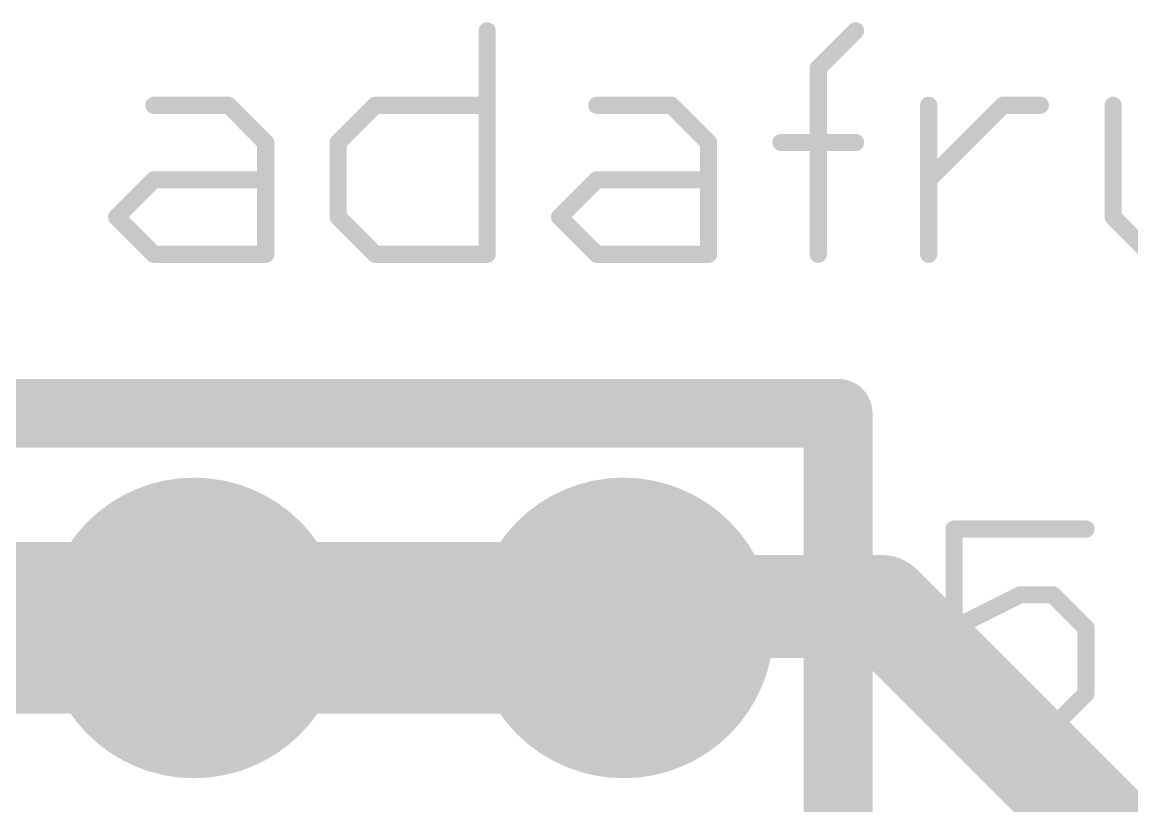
# Model space of a CAD drawing. Extents: x 0 to 86.4, y -0.1 to 54.7.
# Drawn here: x 76.45 to 83.02, y 36.41 to 41.05 of the extents above; entities that cross this region are included whole.
import ezdxf

# ---------------------------------------------------------------- set-up
doc = ezdxf.new("R2010")
doc.units = 0
for name, color, linetype in [('1', 12, 'CONTINUOUS'), ('16', 132, 'CONTINUOUS'), ('17', 110, 'CONTINUOUS'), ('21', 40, 'CONTINUOUS')]:
    doc.layers.add(name, color=color, linetype=linetype)

# ---------------------------------------------------------------- blocks, each defined once
blk = doc.blocks.new('ROUNDP')
at = {"const_width": 0.5}
blk.add_lwpolyline([(0, -0.25, 1), (0, 0.25, 1), (0, -0.25)], format="xyb", dxfattribs=at)

msp = doc.modelspace()

# ---------------------------------------------------------------- linework, layer by layer
at = {"layer": '1', "const_width": 1.016}
for points in [[(77.47, 37.465), (74.93, 37.465)], [(80.01, 37.465), (77.47, 37.465)]]:
    msp.add_lwpolyline(points, dxfattribs=at)
at = {"layer": '1', "const_width": 0.508}
for points in [[(77.47, 37.719, 1), (77.47, 37.211)], [(77.47, 37.211, 1), (77.47, 37.719)], [(80.01, 37.211, 1), (80.01, 37.719)]]:
    msp.add_lwpolyline(points, format="xyb", dxfattribs=at)
at = {"layer": '16', "const_width": 0.6096}
for points in [[(80.137, 37.592), (80.01, 37.465)], [(81.534, 37.592), (80.137, 37.592)], [(83.312, 35.814), (81.534, 37.592)]]:
    msp.add_lwpolyline(points, dxfattribs=at)
at = {"layer": '16', "const_width": 0.3048}
for points in [[(80.137, 37.7444, 1), (80.137, 37.4396)], [(80.2448, 37.4842, 1), (80.0292, 37.6998)], [(81.6418, 37.6998, 1), (81.4262, 37.4842)], [(81.534, 37.4396, 1), (81.534, 37.7444)], [(79.9022, 37.5728, 1), (80.1178, 37.3572)]]:
    msp.add_lwpolyline(points, format="xyb", dxfattribs=at)
at = {"layer": '21'}
for points, const_width in [([(79.2038, 40.9967), (79.2038, 39.6748)], 0.1016), ([(81.1623, 40.7764), (81.3826, 40.9967)], 0.1016), ([(81.1623, 39.6748), (81.1623, 40.7764)], 0.1016), ([(77.2331, 40.5561), (77.6738, 40.5561)], 0.1016), ([(77.6738, 40.5561), (77.8941, 40.3358)], 0.1016), ([(78.3225, 40.3358), (78.5428, 40.5561)], 0.1016), ([(78.5428, 40.5561), (79.2038, 40.5561)], 0.1016), ([(79.8526, 40.5561), (80.2932, 40.5561)], 0.1016), ([(80.2932, 40.5561), (80.5135, 40.3358)], 0.1016), ([(81.8151, 39.6748), (81.8151, 40.5561)], 0.1016), ([(81.8151, 40.1154), (82.2558, 40.5561)], 0.1016), ([(82.2558, 40.5561), (82.4761, 40.5561)], 0.1016), ([(82.9066, 40.5561), (82.9066, 39.8951)], 0.1016), ([(77.8941, 40.3358), (77.8941, 39.6748)], 0.1016), ([(78.3225, 39.8951), (78.3225, 40.3358)], 0.1016), ([(80.5135, 40.3358), (80.5135, 39.6748)], 0.1016), ([(80.942, 40.3358), (81.3826, 40.3358)], 0.1016), ([(77.0128, 39.8951), (77.2331, 40.1154)], 0.1016), ([(77.2331, 40.1154), (77.8941, 40.1154)], 0.1016), ([(79.6322, 39.8951), (79.8526, 40.1154)], 0.1016), ([(79.8526, 40.1154), (80.5135, 40.1154)], 0.1016), ([(77.2331, 39.6748), (77.0128, 39.8951)], 0.1016), ([(78.5428, 39.6748), (78.3225, 39.8951)], 0.1016), ([(79.8526, 39.6748), (79.6322, 39.8951)], 0.1016), ([(82.9066, 39.8951), (83.1269, 39.6748)], 0.1016), ([(77.8941, 39.6748), (77.2331, 39.6748)], 0.1016), ([(79.2038, 39.6748), (78.5428, 39.6748)], 0.1016), ([(80.5135, 39.6748), (79.8526, 39.6748)], 0.1016), ([(81.28, 38.735), (60.96, 38.735)], 0.4064), ([(81.28, 36.195), (81.28, 38.735)], 0.4064), ([(82.7454, 38.0502), (81.9658, 38.0502)], 0.1016), ([(81.9658, 38.0502), (81.9658, 37.4655)], 0.1016), ([(81.9658, 37.4655), (82.3556, 37.6604)], 0.1016), ([(82.3556, 37.6604), (82.5505, 37.6604)], 0.1016), ([(82.5505, 37.6604), (82.7454, 37.4655)], 0.1016), ([(82.7454, 37.4655), (82.7454, 37.0757)], 0.1016), ([(82.1607, 36.8808), (81.9658, 37.0757)], 0.1016), ([(82.7454, 37.0757), (82.5505, 36.8808)], 0.1016), ([(82.5505, 36.8808), (82.1607, 36.8808)], 0.1016)]:
    msp.add_lwpolyline(points, dxfattribs=dict(at, const_width=const_width))
for points, const_width in [([(79.2292, 40.9967, 1), (79.1784, 40.9967)], 0.0508), ([(81.4006, 40.9788, 1), (81.3647, 41.0147)], 0.0508), ([(81.1877, 40.7764, 1), (81.1369, 40.7764)], 0.0508), ([(81.1443, 40.7944, 1), (81.1803, 40.7584)], 0.0508), ([(77.2331, 40.5815, 1), (77.2331, 40.5307)], 0.0508), ([(77.6917, 40.574, 1), (77.6558, 40.5381)], 0.0508), ([(77.6738, 40.5307, 1), (77.6738, 40.5815)], 0.0508), ([(78.5428, 40.5815, 1), (78.5428, 40.5307)], 0.0508), ([(78.5608, 40.5381, 1), (78.5249, 40.574)], 0.0508), ([(79.2038, 40.5307, 1), (79.2038, 40.5815)], 0.0508), ([(79.8526, 40.5815, 1), (79.8526, 40.5307)], 0.0508), ([(80.3112, 40.574, 1), (80.2753, 40.5381)], 0.0508), ([(80.2932, 40.5307, 1), (80.2932, 40.5815)], 0.0508), ([(81.8405, 40.5561, 1), (81.7897, 40.5561)], 0.0508), ([(82.2558, 40.5815, 1), (82.2558, 40.5307)], 0.0508), ([(82.2737, 40.5381, 1), (82.2378, 40.574)], 0.0508), ([(82.4761, 40.5307, 1), (82.4761, 40.5815)], 0.0508), ([(82.932, 40.5561, 1), (82.8812, 40.5561)], 0.0508), ([(77.9195, 40.3358, 1), (77.8687, 40.3358)], 0.0508), ([(77.8761, 40.3178, 1), (77.912, 40.3537)], 0.0508), ([(78.3479, 40.3358, 1), (78.2971, 40.3358)], 0.0508), ([(78.3046, 40.3537, 1), (78.3405, 40.3178)], 0.0508), ([(80.5389, 40.3358, 1), (80.4881, 40.3358)], 0.0508), ([(80.4956, 40.3178, 1), (80.5315, 40.3537)], 0.0508), ([(80.942, 40.3612, 1), (80.942, 40.3104)], 0.0508), ([(81.3826, 40.3104, 1), (81.3826, 40.3612)], 0.0508), ([(77.2331, 40.1408, 1), (77.2331, 40.09)], 0.0508), ([(77.2511, 40.0975, 1), (77.2152, 40.1334)], 0.0508), ([(77.8941, 40.09, 1), (77.8941, 40.1408)], 0.0508), ([(79.8526, 40.1408, 1), (79.8526, 40.09)], 0.0508), ([(79.8705, 40.0975, 1), (79.8346, 40.1334)], 0.0508), ([(80.5135, 40.09, 1), (80.5135, 40.1408)], 0.0508), ([(81.7972, 40.1334, 1), (81.8331, 40.0975)], 0.0508), ([(77.0308, 39.9131, 1), (76.9948, 39.8772)], 0.0508), ([(76.9948, 39.9131, 1), (77.0308, 39.8772)], 0.0508), ([(78.2971, 39.8951, 1), (78.3479, 39.8951)], 0.0508), ([(78.3405, 39.9131, 1), (78.3046, 39.8772)], 0.0508), ([(79.6502, 39.9131, 1), (79.6143, 39.8772)], 0.0508), ([(79.6143, 39.9131, 1), (79.6502, 39.8772)], 0.0508), ([(82.9245, 39.9131, 1), (82.8886, 39.8772)], 0.0508), ([(82.8812, 39.8951, 1), (82.932, 39.8951)], 0.0508), ([(77.2331, 39.7002, 1), (77.2331, 39.6494)], 0.0508), ([(77.2152, 39.6568, 1), (77.2511, 39.6928)], 0.0508), ([(77.8941, 39.6494, 1), (77.8941, 39.7002)], 0.0508), ([(78.5428, 39.7002, 1), (78.5428, 39.6494)], 0.0508), ([(78.5249, 39.6568, 1), (78.5608, 39.6928)], 0.0508), ([(79.2038, 39.6494, 1), (79.2038, 39.7002)], 0.0508), ([(79.8526, 39.7002, 1), (79.8526, 39.6494)], 0.0508), ([(79.8346, 39.6568, 1), (79.8705, 39.6928)], 0.0508), ([(80.5135, 39.6494, 1), (80.5135, 39.7002)], 0.0508), ([(77.8687, 39.6748, 1), (77.9195, 39.6748)], 0.0508), ([(79.1784, 39.6748, 1), (79.2292, 39.6748)], 0.0508), ([(80.4881, 39.6748, 1), (80.5389, 39.6748)], 0.0508), ([(81.1369, 39.6748, 1), (81.1877, 39.6748)], 0.0508), ([(81.7897, 39.6748, 1), (81.8405, 39.6748)], 0.0508), ([(81.3816, 38.735, 1), (81.1784, 38.735)], 0.2032), ([(81.28, 38.6334, 1), (81.28, 38.8366)], 0.2032), ([(81.9658, 38.0756, 1), (81.9658, 38.0248)], 0.0508), ([(81.9912, 38.0502, 1), (81.9404, 38.0502)], 0.0508), ([(82.7454, 38.0248, 1), (82.7454, 38.0756)], 0.0508), ([(82.3556, 37.6858, 1), (82.3556, 37.635)], 0.0508), ([(82.367, 37.6377, 1), (82.3442, 37.6831)], 0.0508), ([(82.5685, 37.6784, 1), (82.5325, 37.6424)], 0.0508), ([(82.5505, 37.635, 1), (82.5505, 37.6858)], 0.0508), ([(81.9544, 37.4882, 1), (81.9772, 37.4428)], 0.0508), ([(81.9404, 37.4655, 1), (81.9912, 37.4655)], 0.0508), ([(82.7708, 37.4655, 1), (82.72, 37.4655)], 0.0508), ([(82.7274, 37.4475, 1), (82.7634, 37.4835)], 0.0508), ([(81.9838, 37.0937, 1), (81.9478, 37.0577)], 0.0508), ([(82.72, 37.0757, 1), (82.7708, 37.0757)], 0.0508), ([(82.7634, 37.0577, 1), (82.7274, 37.0937)], 0.0508), ([(82.1607, 36.9062, 1), (82.1607, 36.8554)], 0.0508), ([(82.1427, 36.8628, 1), (82.1787, 36.8988)], 0.0508), ([(82.5325, 36.8988, 1), (82.5685, 36.8628)], 0.0508), ([(82.5505, 36.8554, 1), (82.5505, 36.9062)], 0.0508)]:
    msp.add_lwpolyline(points, format="xyb", dxfattribs=dict(at, const_width=const_width))

# ---------------------------------------------------------------- block references
at = {"layer": '17', "xscale": 1.778, "yscale": 1.778, "rotation": 90}
for p in [(77.47, 37.465), (77.47, 37.465), (80.01, 37.465), (80.01, 37.465)]:
    msp.add_blockref('ROUNDP', p, dxfattribs=at)

doc.saveas('drawing.dxf')
